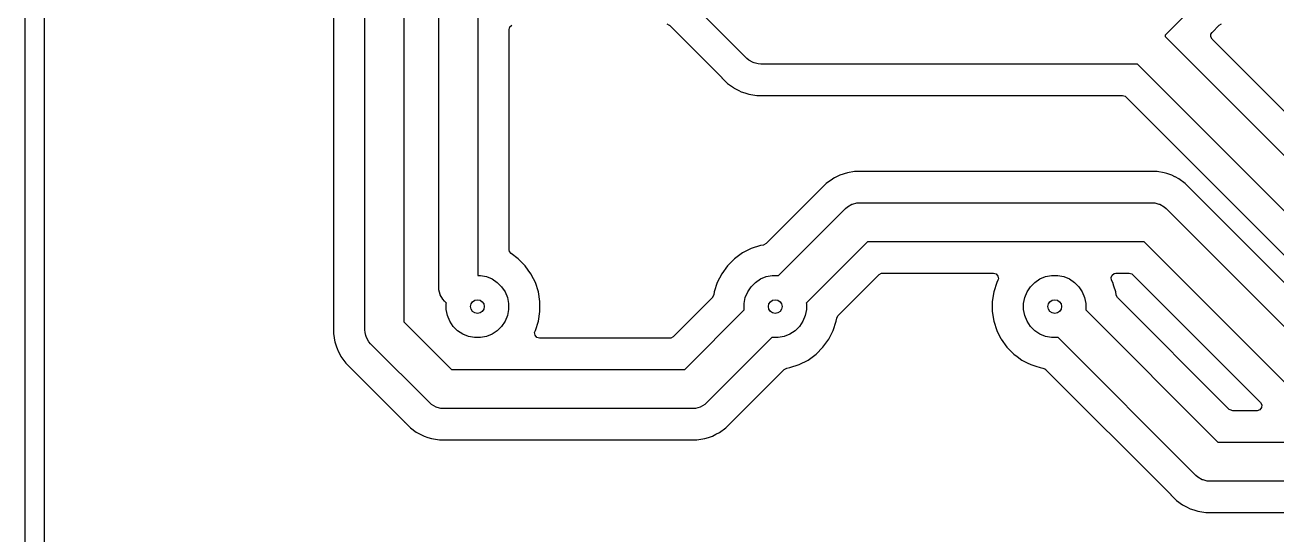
# Model space of a CAD drawing. Extents: x 20 to 124, y -124 to -20.
# Drawn here: x 20 to 52.03, y -103.09 to -90.05 of the extents above; entities that cross this region are included whole.
import ezdxf

# ---------------------------------------------------------------- set-up
doc = ezdxf.new("R2010")
doc.units = 0
doc.layers.add('BLACK', color=7, linetype='CONTINUOUS')
doc.layers.add('WHITE', color=7, linetype='CONTINUOUS')

msp = doc.modelspace()

# ---------------------------------------------------------------- linework, layer by layer
at = {"layer": 'BLACK', "linetype": 'CONTINUOUS'}
for p, q in [((20.5005, -123.3755), (20.5005, -74.735148)), ((27.8953, -74.735148), (27.8953, -97.949257)), ((28.6958, -97.8469), (28.6958, -74.8375)), ((29.6958, -75.044606), (29.6958, -97.639793)), ((30.5848, -96.7598), (30.5848, -83.4986)), ((31.5848, -83.705706), (31.5848, -96.453852)), ((38.468547, -90.905954), (36.806978, -89.244384)), ((50.232421, -89.244384), (49.1685, -90.308306)), ((32.3853, -90.164384), (32.404985, -90.097345)), ((32.3853, -95.797209), (32.3853, -90.164384)), ((32.404985, -90.097345), (32.457789, -90.05159)), ((36.420006, -90.022983), (36.483141, -90.052912)), ((36.483141, -90.052912), (36.48829, -90.057775)), ((36.48829, -90.057775), (37.827008, -91.396492)), ((49.1685, -90.308306), (49.1685, -90.345293)), ((50.33628, -90.353157), (50.341264, -90.283465)), ((50.341264, -90.283465), (50.369761, -90.239122)), ((50.369761, -90.239122), (50.55111, -90.057773)), ((50.55111, -90.057773), (50.612431, -90.02429)), ((49.1685, -90.345293), (53.414807, -94.5916)), ((50.369765, -90.41448), (50.33628, -90.353157)), ((53.710066, -93.754781), (50.369765, -90.41448)), ((38.517711, -90.949069), (38.468547, -90.905954)), ((38.517719, -90.949077), (38.517711, -90.949069)), ((38.630758, -91.01434), (38.517719, -90.949077)), ((38.657401, -91.021479), (38.630758, -91.01434)), ((38.756837, -91.048123), (38.657401, -91.021479)), ((38.756852, -91.048123), (38.756837, -91.048123)), ((38.8221, -91.0524), (38.756852, -91.048123)), ((48.461394, -91.0524), (38.8221, -91.0524)), ((52.854146, -95.445153), (48.461394, -91.0524)), ((37.827008, -91.396492), (37.827022, -91.396507)), ((37.827022, -91.396507), (37.830133, -91.399618)), ((37.830133, -91.399618), (37.830134, -91.399619)), ((37.830134, -91.399619), (37.974881, -91.544366)), ((37.974881, -91.544366), (37.974884, -91.544368)), ((37.974884, -91.544368), (37.974888, -91.544372)), ((37.974888, -91.544372), (38.125068, -91.653482)), ((38.125068, -91.653482), (38.14049, -91.664687)), ((38.14049, -91.664687), (38.25972, -91.725438)), ((38.25972, -91.725438), (38.322881, -91.757621)), ((38.322881, -91.757621), (38.322884, -91.757622)), ((38.322884, -91.757622), (38.420224, -91.789249)), ((38.420224, -91.789249), (38.517566, -91.820877)), ((38.517566, -91.820877), (38.719748, -91.8529)), ((38.719748, -91.8529), (38.719749, -91.8529)), ((38.719749, -91.8529), (38.924452, -91.8529)), ((38.924452, -91.8529), (48.078453, -91.8529)), ((48.078453, -91.8529), (48.145492, -91.872585)), ((48.145492, -91.872585), (48.166134, -91.889219)), ((48.166134, -91.889219), (52.360481, -96.083566)), ((41.043865, -93.828122), (40.849176, -93.891381)), ((41.221729, -93.799951), (41.043865, -93.828122)), ((41.246048, -93.7961), (41.221729, -93.799951)), ((48.941752, -93.7961), (41.246048, -93.7961)), ((48.969395, -93.800478), (48.941752, -93.7961)), ((49.143935, -93.828122), (48.969395, -93.800478)), ((49.217403, -93.851994), (49.143935, -93.828122)), ((49.241276, -93.859751), (49.217403, -93.851994)), ((40.501182, -94.104632), (38.96359, -95.642223)), ((40.501186, -94.104628), (40.501182, -94.104632)), ((40.65889, -93.990052), (40.501186, -94.104628)), ((40.658891, -93.990052), (40.65889, -93.990051)), ((40.65889, -93.990051), (40.65889, -93.990052)), ((40.666789, -93.984314), (40.658891, -93.990052)), ((40.66679, -93.984313), (40.666789, -93.984314)), ((40.71068, -93.961949), (40.66679, -93.984313)), ((40.849176, -93.891381), (40.71068, -93.961949)), ((49.291915, -93.876204), (49.241276, -93.859751)), ((49.338623, -93.891381), (49.291915, -93.876204)), ((49.420197, -93.932946), (49.338623, -93.891381)), ((49.429814, -93.937846), (49.420197, -93.932946)), ((49.521011, -93.984313), (49.429814, -93.937846)), ((49.686619, -94.104634), (49.521011, -93.984313)), ((49.68662, -94.104635), (49.686619, -94.104634)), ((49.686621, -94.104636), (49.68662, -94.104635)), ((52.273896, -96.691912), (49.686621, -94.104636)), ((39.282278, -96.455615), (40.994846, -94.743047)), ((40.994846, -94.743047), (41.04401, -94.699931)), ((41.04401, -94.699931), (41.044019, -94.699923)), ((41.044019, -94.699923), (41.157058, -94.63466)), ((41.157058, -94.63466), (41.175345, -94.62976)), ((41.175345, -94.62976), (41.283137, -94.600877)), ((41.283137, -94.600877), (41.283152, -94.600877)), ((41.283152, -94.600877), (41.3484, -94.5966)), ((41.3484, -94.5966), (48.8394, -94.5966)), ((48.8394, -94.5966), (48.904648, -94.600877)), ((48.904648, -94.600877), (48.904663, -94.600877)), ((48.904663, -94.600877), (49.012455, -94.62976)), ((49.012455, -94.62976), (49.030742, -94.63466)), ((49.030742, -94.63466), (49.143781, -94.699923)), ((49.143781, -94.699923), (49.143796, -94.699938)), ((49.143796, -94.699938), (49.192953, -94.743047)), ((49.192953, -94.743047), (53.317607, -98.8677)), ((38.580618, -95.76676), (38.356151, -95.881132)), ((38.820217, -95.688909), (38.580618, -95.76676)), ((38.895309, -95.677015), (38.820217, -95.688909)), ((38.902267, -95.675708), (38.895309, -95.677015)), ((38.96359, -95.642223), (38.902267, -95.675708)), ((41.555507, -95.5966), (39.989384, -97.162721)), ((48.632294, -95.5966), (41.555507, -95.5966)), ((52.756947, -99.721254), (48.632294, -95.5966)), ((32.393749, -95.842197), (32.3853, -95.797209)), ((32.436415, -95.897527), (32.393749, -95.842197)), ((32.617649, -96.029201), (32.436415, -95.897527)), ((32.617654, -96.029205), (32.617649, -96.029201)), ((32.795794, -96.207345), (32.617654, -96.029205)), ((38.152345, -96.029205), (37.974205, -96.207345)), ((38.15235, -96.029201), (38.152345, -96.029205)), ((38.356151, -95.881132), (38.15235, -96.029201)), ((32.795798, -96.20735), (32.795794, -96.207345)), ((32.8755, -96.317051), (32.795798, -96.20735)), ((32.94387, -96.411155), (32.8755, -96.317051)), ((33.008881, -96.538747), (32.94387, -96.411155)), ((37.826132, -96.411151), (37.71176, -96.635618)), ((37.974201, -96.20735), (37.826132, -96.411151)), ((37.974205, -96.207345), (37.974201, -96.20735)), ((41.850766, -96.433419), (41.912089, -96.399934)), ((41.912089, -96.399934), (41.938447, -96.3971)), ((41.938447, -96.3971), (44.780942, -96.3971)), ((44.780942, -96.3971), (44.847981, -96.416785)), ((47.811953, -96.443986), (47.869059, -96.403728)), ((47.869059, -96.403728), (47.909058, -96.3971)), ((47.909058, -96.3971), (48.249353, -96.3971)), ((48.249353, -96.3971), (48.316392, -96.416785)), ((31.5848, -96.453852), (31.653414, -96.453852)), ((31.653414, -96.453852), (31.807228, -96.484448)), ((31.807228, -96.484448), (31.952117, -96.544463)), ((31.952117, -96.544463), (32.082515, -96.631592)), ((32.082515, -96.631592), (32.193408, -96.742485)), ((33.058239, -96.635616), (33.008881, -96.538747)), ((33.058239, -96.635618), (33.058239, -96.635616)), ((33.058241, -96.635621), (33.058239, -96.635618)), ((33.13609, -96.875215), (33.058241, -96.635621)), ((37.71176, -96.635618), (37.633909, -96.875216)), ((38.576592, -96.742485), (38.687485, -96.631592)), ((38.687485, -96.631592), (38.817883, -96.544463)), ((38.817883, -96.544463), (38.962772, -96.484448)), ((38.962772, -96.484448), (39.116586, -96.453852)), ((39.116586, -96.453852), (39.273414, -96.453852)), ((39.273414, -96.453852), (39.282278, -96.455615)), ((40.802757, -97.481426), (41.850766, -96.433419)), ((44.861761, -96.635614), (44.78391, -96.875214)), ((44.847981, -96.416785), (44.893736, -96.469589)), ((44.891426, -96.577396), (44.861761, -96.635614)), ((44.90368, -96.538747), (44.891426, -96.577396)), ((44.893736, -96.469589), (44.90368, -96.538747)), ((45.726592, -96.742485), (45.837485, -96.631592)), ((45.837485, -96.631592), (45.967883, -96.544463)), ((45.967883, -96.544463), (46.112772, -96.484448)), ((46.112772, -96.484448), (46.266586, -96.453852)), ((46.266586, -96.453852), (46.423414, -96.453852)), ((46.423414, -96.453852), (46.577228, -96.484448)), ((46.577228, -96.484448), (46.722117, -96.544463)), ((46.722117, -96.544463), (46.852515, -96.631592)), ((46.852515, -96.631592), (46.963408, -96.742485)), ((47.785677, -96.508726), (47.811953, -96.443986)), ((47.798574, -96.577396), (47.785677, -96.508726)), ((47.828238, -96.635614), (47.798574, -96.577396)), ((47.828238, -96.635617), (47.828238, -96.635614)), ((47.828241, -96.635621), (47.828238, -96.635617)), ((47.858069, -96.727423), (47.828241, -96.635621)), ((47.90609, -96.875214), (47.858069, -96.727423)), ((48.316392, -96.416785), (48.337034, -96.433419)), ((48.337034, -96.433419), (50.055049, -98.151434)), ((30.589077, -96.825047), (30.5848, -96.7598)), ((30.589077, -96.825063), (30.589077, -96.825047)), ((30.62138, -96.945619), (30.589077, -96.825063)), ((30.62286, -96.951142), (30.62138, -96.945619)), ((30.688123, -97.064181), (30.62286, -96.951142)), ((32.193408, -96.742485), (32.280537, -96.872883)), ((32.280537, -96.872883), (32.340552, -97.017772)), ((32.340552, -97.017772), (32.371148, -97.171586)), ((33.1755, -97.124038), (33.13609, -96.875215)), ((37.587223, -97.018591), (36.584034, -98.021781)), ((37.592085, -97.013444), (37.587223, -97.018591)), ((37.622015, -96.95031), (37.592085, -97.013444)), ((37.633909, -96.875216), (37.622015, -96.95031)), ((38.398852, -97.171586), (38.429448, -97.017772)), ((38.429448, -97.017772), (38.489463, -96.872883)), ((38.489463, -96.872883), (38.576592, -96.742485)), ((44.78391, -96.875214), (44.7445, -97.124038)), ((45.548852, -97.171586), (45.579448, -97.017772)), ((45.579448, -97.017772), (45.639463, -96.872883)), ((45.639463, -96.872883), (45.726592, -96.742485)), ((46.963408, -96.742485), (47.050537, -96.872883)), ((47.050537, -96.872883), (47.110552, -97.017772)), ((47.110552, -97.017772), (47.141148, -97.171586)), ((47.917983, -96.950306), (47.90609, -96.875214)), ((47.91929, -96.957267), (47.917983, -96.950306)), ((47.952775, -97.01859), (47.91929, -96.957267)), ((50.813065, -99.878881), (47.952775, -97.01859)), ((30.688138, -97.064196), (30.688123, -97.064181)), ((30.731247, -97.113353), (30.688138, -97.064196)), ((30.780615, -97.162721), (30.731247, -97.113353)), ((30.778852, -97.171586), (30.780615, -97.162721)), ((30.778852, -97.328414), (30.778852, -97.171586)), ((30.809448, -97.482228), (30.778852, -97.328414)), ((32.371148, -97.328414), (32.340552, -97.482228)), ((32.371148, -97.171586), (32.371148, -97.328414)), ((33.13609, -97.624785), (33.1755, -97.375962)), ((33.1755, -97.375962), (33.1755, -97.124038)), ((36.879294, -98.8586), (38.400615, -97.337278)), ((38.398852, -97.328414), (38.398852, -97.171586)), ((38.400615, -97.337278), (38.398852, -97.328414)), ((39.991148, -97.328414), (39.960552, -97.482228)), ((39.989384, -97.162721), (39.991148, -97.171586)), ((39.991148, -97.171586), (39.991148, -97.328414)), ((44.7445, -97.124038), (44.7445, -97.375961)), ((44.7445, -97.375961), (44.78391, -97.624785)), ((45.548852, -97.328414), (45.548852, -97.171586)), ((45.579448, -97.482228), (45.548852, -97.328414)), ((47.141148, -97.328414), (47.139384, -97.337278)), ((47.139384, -97.337278), (50.517807, -100.7157)), ((47.141148, -97.171586), (47.141148, -97.328414)), ((29.6958, -97.639793), (30.914607, -98.8586)), ((30.869463, -97.627117), (30.809448, -97.482228)), ((30.956592, -97.757515), (30.869463, -97.627117)), ((32.280537, -97.627117), (32.193408, -97.757515)), ((32.340552, -97.482228), (32.280537, -97.627117)), ((33.058241, -97.864379), (33.13609, -97.624785)), ((39.900537, -97.627117), (39.813408, -97.757515)), ((39.960552, -97.482228), (39.900537, -97.627117)), ((40.678241, -97.864379), (40.75609, -97.624785)), ((40.75609, -97.624785), (40.767984, -97.549687)), ((40.767984, -97.549687), (40.797911, -97.486557)), ((40.797911, -97.486557), (40.802757, -97.481426)), ((44.78391, -97.624785), (44.86176, -97.864383)), ((45.639463, -97.627117), (45.579448, -97.482228)), ((45.726592, -97.757515), (45.639463, -97.627117)), ((27.8953, -97.949257), (27.909422, -98.038415)), ((28.700077, -97.912147), (28.6958, -97.8469)), ((28.700077, -97.912163), (28.700077, -97.912147)), ((28.722196, -97.994711), (28.700077, -97.912163)), ((28.73386, -98.038242), (28.722196, -97.994711)), ((31.067485, -97.868408), (30.956592, -97.757515)), ((31.197883, -97.955537), (31.067485, -97.868408)), ((31.342772, -98.015552), (31.197883, -97.955537)), ((31.496586, -98.046148), (31.342772, -98.015552)), ((31.807228, -98.015552), (31.653414, -98.046148)), ((31.952117, -97.955537), (31.807228, -98.015552)), ((32.082515, -97.868408), (31.952117, -97.955537)), ((32.193408, -97.757515), (32.082515, -97.868408)), ((33.039147, -97.916453), (33.051401, -97.877804)), ((33.049091, -97.985611), (33.039147, -97.916453)), ((33.094846, -98.038415), (33.049091, -97.985611)), ((33.051401, -97.877804), (33.058238, -97.864385)), ((33.058238, -97.864385), (33.058239, -97.864383)), ((33.058239, -97.864383), (33.058241, -97.864379)), ((39.427228, -98.015552), (39.273414, -98.046148)), ((39.572117, -97.955537), (39.427228, -98.015552)), ((39.702515, -97.868408), (39.572117, -97.955537)), ((39.813408, -97.757515), (39.702515, -97.868408)), ((40.56387, -98.088845), (40.678241, -97.864379)), ((44.86176, -97.864383), (44.928166, -97.994711)), ((44.928166, -97.994711), (44.965101, -98.0672)), ((45.837485, -97.868408), (45.726592, -97.757515)), ((45.967883, -97.955537), (45.837485, -97.868408)), ((46.112772, -98.015552), (45.967883, -97.955537)), ((46.266586, -98.046148), (46.112772, -98.015552)), ((27.909422, -98.038415), (27.912888, -98.0603)), ((27.912888, -98.0603), (27.927323, -98.151434)), ((27.927323, -98.151434), (27.959691, -98.251051)), ((27.959691, -98.251051), (27.990581, -98.346123)), ((28.799123, -98.151281), (28.73386, -98.038242)), ((28.799138, -98.151296), (28.799123, -98.151281)), ((28.842247, -98.200453), (28.799138, -98.151296)), ((30.353947, -99.712154), (28.842247, -98.200453)), ((31.653414, -98.046148), (31.496586, -98.046148)), ((33.161885, -98.0581), (33.094846, -98.038415)), ((36.496353, -98.0581), (33.161885, -98.0581)), ((36.522711, -98.055266), (36.496353, -98.0581)), ((36.584034, -98.021781), (36.522711, -98.055266)), ((39.107721, -98.044384), (37.439953, -99.712153)), ((39.116586, -98.046148), (39.107721, -98.044384)), ((39.273414, -98.046148), (39.116586, -98.046148)), ((40.237656, -98.470793), (40.415793, -98.292656)), ((40.415793, -98.292656), (40.56387, -98.088845)), ((44.965101, -98.0672), (44.976132, -98.088848)), ((44.976132, -98.088848), (45.124201, -98.292649)), ((45.124201, -98.292649), (45.124205, -98.292654)), ((45.124205, -98.292654), (45.302345, -98.470794)), ((46.423414, -98.046148), (46.266586, -98.046148)), ((46.432278, -98.044384), (46.423414, -98.046148)), ((49.957147, -101.569254), (46.432278, -98.044384)), ((50.055049, -98.151434), (51.607135, -99.703519)), ((27.990581, -98.346123), (28.001032, -98.366633)), ((28.001032, -98.366633), (28.001033, -98.366634)), ((28.001033, -98.366634), (28.083513, -98.528511)), ((28.083513, -98.528511), (28.203834, -98.694119)), ((39.809379, -98.733241), (40.033845, -98.61887)), ((40.033845, -98.61887), (40.237656, -98.470793)), ((45.302345, -98.470794), (45.30235, -98.470798)), ((45.30235, -98.470798), (45.381786, -98.528511)), ((45.381786, -98.528511), (45.506155, -98.61887)), ((45.506155, -98.61887), (45.63808, -98.686089)), ((28.203834, -98.694119), (28.203835, -98.69412)), ((28.203835, -98.69412), (28.203836, -98.694121)), ((28.203836, -98.694121), (29.712408, -100.202692)), ((30.914607, -98.8586), (36.879294, -98.8586)), ((37.933619, -100.350566), (39.426409, -98.857773)), ((39.426409, -98.857773), (39.48773, -98.82429)), ((39.48773, -98.82429), (39.494649, -98.822989)), ((39.494649, -98.822989), (39.569785, -98.81109)), ((39.569785, -98.81109), (39.809379, -98.733241)), ((45.63808, -98.686089), (45.730616, -98.733239)), ((45.730616, -98.733239), (45.730618, -98.733239)), ((45.730618, -98.733239), (45.730621, -98.733241)), ((45.730621, -98.733241), (45.859049, -98.77497)), ((45.859049, -98.77497), (45.970214, -98.81109)), ((45.970214, -98.81109), (46.009439, -98.817302)), ((46.009439, -98.817302), (46.045306, -98.822983)), ((46.045306, -98.822983), (46.108441, -98.852912)), ((46.108441, -98.852912), (46.11359, -98.857775)), ((46.11359, -98.857775), (49.315608, -102.059792)), ((30.403111, -99.755269), (30.353947, -99.712154)), ((30.403119, -99.755277), (30.403111, -99.755269)), ((30.516158, -99.82054), (30.403119, -99.755277)), ((30.542801, -99.827679), (30.516158, -99.82054)), ((30.642237, -99.854323), (30.542801, -99.827679)), ((30.642252, -99.854323), (30.642237, -99.854323)), ((30.7075, -99.8586), (30.642252, -99.854323)), ((37.0864, -99.8586), (30.7075, -99.8586)), ((37.151648, -99.854323), (37.0864, -99.8586)), ((37.151663, -99.854323), (37.151648, -99.854323)), ((37.277742, -99.82054), (37.151663, -99.854323)), ((37.390781, -99.755277), (37.277742, -99.82054)), ((37.390796, -99.755261), (37.390781, -99.755277)), ((37.439953, -99.712153), (37.390796, -99.755261)), ((50.833707, -99.895515), (50.813065, -99.878881)), ((50.900746, -99.9152), (50.833707, -99.895515)), ((51.519454, -99.9152), (50.900746, -99.9152)), ((51.5283, -99.914884), (51.519454, -99.9152)), ((51.593764, -99.890467), (51.5283, -99.914884)), ((51.635636, -99.834534), (51.593764, -99.890467)), ((51.607135, -99.703519), (51.64062, -99.764842)), ((51.64062, -99.764842), (51.635636, -99.834534)), ((29.712408, -100.202692), (29.712422, -100.202707)), ((29.712422, -100.202707), (29.715533, -100.205818)), ((29.715533, -100.205818), (29.715534, -100.205819)), ((29.715534, -100.205819), (29.860281, -100.350566)), ((29.860281, -100.350566), (29.860284, -100.350568)), ((29.860284, -100.350568), (29.860288, -100.350572)), ((29.860288, -100.350572), (30.010468, -100.459682)), ((30.010468, -100.459682), (30.02589, -100.470887)), ((30.02589, -100.470887), (30.112735, -100.515137)), ((30.112735, -100.515137), (30.208281, -100.563821)), ((30.208281, -100.563821), (30.208284, -100.563822)), ((30.208284, -100.563822), (30.305621, -100.595448)), ((37.488276, -100.595448), (37.585619, -100.56382)), ((37.585619, -100.56382), (37.676814, -100.517353)), ((37.676814, -100.517353), (37.768011, -100.470887)), ((37.768011, -100.470887), (37.933619, -100.350566)), ((30.305621, -100.595448), (30.402966, -100.627077)), ((30.402966, -100.627077), (30.605148, -100.6591)), ((30.605148, -100.6591), (30.605149, -100.6591)), ((30.605149, -100.6591), (37.188751, -100.6591)), ((37.188751, -100.6591), (37.188752, -100.6591)), ((37.188752, -100.6591), (37.390935, -100.627077)), ((37.390935, -100.627077), (37.488276, -100.595448)), ((50.517807, -100.7157), (67.592694, -100.7157)), ((50.006303, -101.612361), (49.957147, -101.569254)), ((50.006319, -101.612377), (50.006303, -101.612361)), ((50.119358, -101.67764), (50.006319, -101.612377)), ((50.146001, -101.684779), (50.119358, -101.67764)), ((50.245437, -101.711423), (50.146001, -101.684779)), ((50.245452, -101.711423), (50.245437, -101.711423)), ((50.3107, -101.7157), (50.245452, -101.711423)), ((67.7998, -101.7157), (50.3107, -101.7157)), ((49.315608, -102.059792), (49.315622, -102.059807)), ((49.315622, -102.059807), (49.318733, -102.062918)), ((49.318733, -102.062918), (49.318734, -102.062919)), ((49.318734, -102.062919), (49.463481, -102.207666)), ((49.463481, -102.207666), (49.463484, -102.207668)), ((49.463484, -102.207668), (49.463488, -102.207672)), ((49.463488, -102.207672), (49.613668, -102.316782)), ((49.613668, -102.316782), (49.62909, -102.327987)), ((49.62909, -102.327987), (49.715935, -102.372237)), ((49.715935, -102.372237), (49.811481, -102.420921)), ((49.811481, -102.420921), (49.811484, -102.420922)), ((49.811484, -102.420922), (49.908821, -102.452548)), ((49.908821, -102.452548), (50.006166, -102.484177)), ((50.006166, -102.484177), (50.208348, -102.5162)), ((50.208348, -102.5162), (50.208349, -102.5162)), ((50.208349, -102.5162), (67.902151, -102.5162))]:
    msp.add_line(p, q, dxfattribs=at)
at = {"layer": 'BLACK'}
for centre in [(31.575, -97.25), (39.195, -97.25), (46.345, -97.25)]:
    msp.add_circle(centre, 0.175, dxfattribs=at)
at = {"layer": 'WHITE', "linetype": 'CONTINUOUS'}
msp.add_line((20, -124), (20, -20), dxfattribs=at)
at = {"layer": 'WHITE'}
for centre in [(31.575, -97.25), (39.195, -97.25), (46.345, -97.25)]:
    msp.add_circle(centre, 0.175, dxfattribs=at)

doc.saveas('drawing.dxf')
